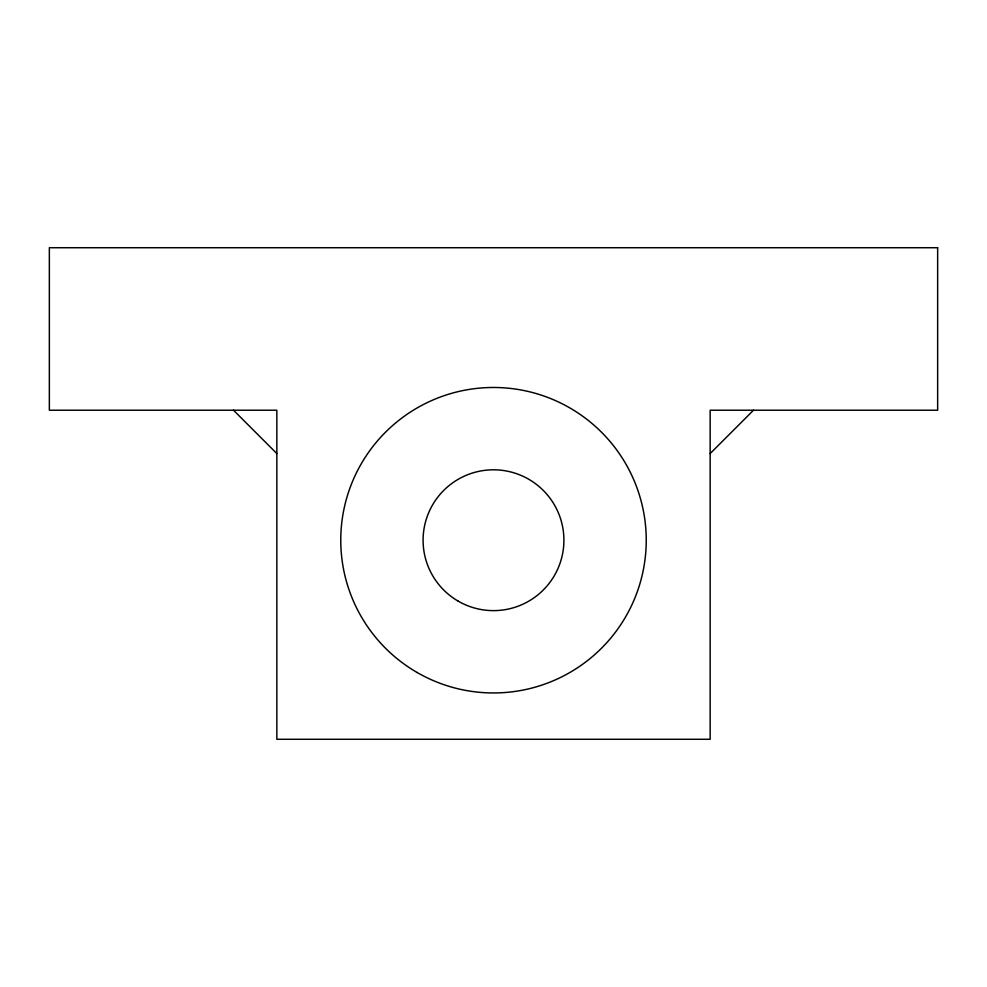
<?xml version="1.0" encoding="UTF-8"?>
<svg xmlns="http://www.w3.org/2000/svg" width="987" height="987" viewBox="0 0 987 987"><rect width="100%" height="100%" fill="white"/><g stroke="black" fill="none" stroke-linecap="round" stroke-linejoin="round"><path stroke-width="1.48" d="M710.159 453.551L753.488 410.222M233.512 410.222L276.841 453.551M937.65 247.725L49.35 247.725L49.35 410.222L276.841 410.222L276.841 739.275L710.159 739.275L710.159 410.222L937.65 410.222L937.65 247.725M458.289 601.194A70.41 70.41 0 0 0 563.91 540.21A70.41 70.41 0 0 0 458.289 479.238A70.41 70.41 0 0 0 458.289 601.194M417.131 672.492A152.738 152.738 0 0 0 646.238 540.21A152.738 152.738 0 0 0 417.131 407.939A152.738 152.738 0 0 0 417.131 672.492"/></g></svg>
